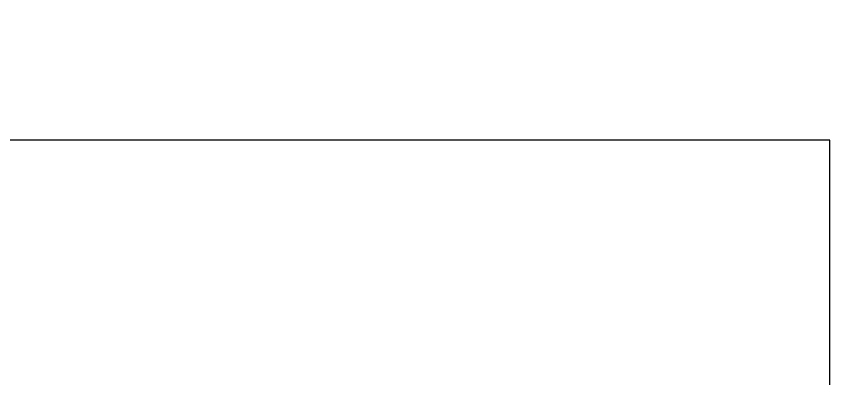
# Model space of a CAD drawing. Header units: millimetres. Extents: x 8678 to 9474, y 1103 to 1809.
# Drawn here: x 9258.2 to 9473.9, y 1555.7 to 1651.9 of the extents above; entities that cross this region are included whole.
import ezdxf
from ezdxf.xclip import XClip

# ---------------------------------------------------------------- set-up
doc = ezdxf.new("R2010")
doc.units = ezdxf.units.MM
doc.header["$LTSCALE"] = 10
doc.header["$MEASUREMENT"] = 0
doc.header["$XCLIPFRAME"] = 2
doc.layers.add('TX-PAPR', color=2, linetype='Continuous', plot=False)
doc.layers.add('TZ-BASE', color=253, linetype='Continuous')

# ---------------------------------------------------------------- blocks, each defined once
blk = doc.blocks.new('JD-CGHF56FJ')
at = {"layer": 'TZ-BASE'}
for p, q in [((497.37, -87.96), (530.19, 177.55)), ((587.18, -176.59), (631.02, 178.04)), ((641.06, 110.66, 218), (639.94, 72.36, 218)), ((638.91, 103.49, 217), (637.3, 71.84, 217)), ((636.78, 100.33, 216), (634.71, 72.26, 216)), ((625.78, 67.84, 213), (627.03, 86.3, 213)), ((628.87, 66.04, 214), (630.45, 87.61, 214)), ((631.97, 71.36, 215), (633.86, 88.1, 215)), ((642.68, 86.62, 219), (642.54, 72.48, 219)), ((566.25, 74.68, 217), (533.48, 85.97, 217)), ((617.22, 84.44, 210), (616.27, 63.82, 210)), ((619.38, 56.71, 211), (620.38, 84.41, 211)), ((622.76, 69.99, 212), (623.67, 85.06, 212)), ((565.1, 72.9, 218), (533.09, 83.04, 218)), ((575.43, 82.26, 212), (586.34, 74.73, 212)), ((612.29, 73.07, 207), (613.3, 82.95, 207)), ((614.46, 82.98, 208), (613.84, 70.24, 208)), ((615.17, 72.4, 209), (615.85, 83.34, 209))]:
    blk.add_line(p, q, dxfattribs=at)

msp = doc.modelspace()

# ---------------------------------------------------------------- linework, layer by layer
at = {"layer": 'TX-PAPR'}
msp.add_lwpolyline([(8677.89, 1103.05), (9473.89, 1103.05), (9473.89, 1619.05), (8677.89, 1619.05)], close=True, dxfattribs=at)

# ---------------------------------------------------------------- block references
at = {"layer": 'TZ-BASE'}
ref = msp.add_blockref('JD-CGHF56FJ', (8764.59, 1473.87), dxfattribs=at)
XClip(ref).set_block_clipping_path([(698.4920732728, -75.0000000069), (701.4767533416, 74.9999999931), (-0.3606341712, 74.9999999931), (0.3606341712, -75.0000000069)])

doc.saveas('drawing.dxf')
